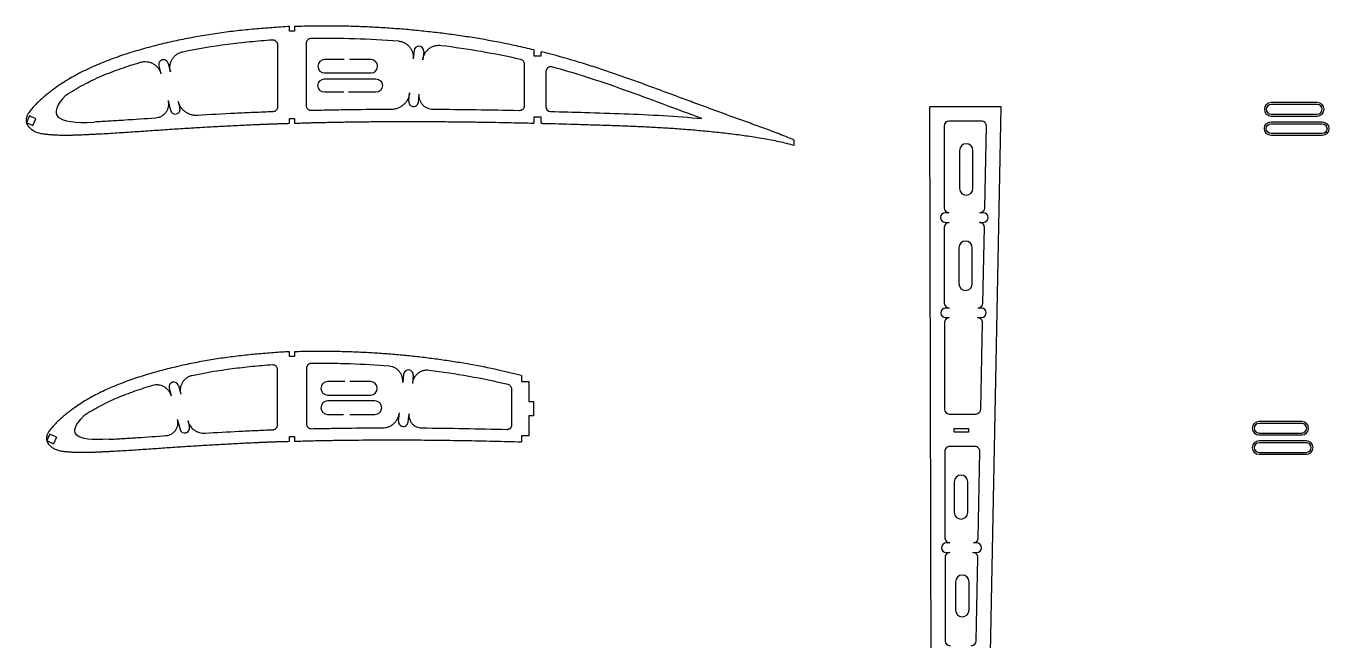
# Model space of a CAD drawing. Header units: millimetres. Extents: x -11497 to 404, y -3854 to 414.
# Drawn here: x -10107 to -9566, y -2725 to -2470 of the extents above; entities that cross this region are included whole.
import ezdxf

# ---------------------------------------------------------------- set-up
doc = ezdxf.new("R2010")
doc.units = ezdxf.units.MM
doc.layers.add('11', color=80, linetype='Continuous')

msp = doc.modelspace()

# ---------------------------------------------------------------- linework, layer by layer
for p, q in [((-9997.3142, -2472.1731), (-9997.3142, -2470.1847)), ((-9995.3142, -2472.1731), (-9997.3142, -2472.1731)), ((-9995.3142, -2470.1731), (-9995.3142, -2472.1731)), ((-9945.6829, -2480.1507), (-9946.0504, -2483.6528)), ((-9896.001, -2479.8996), (-9896.001, -2482.3996)), ((-10047.6782, -2485.5081), (-10046.759, -2488.9893)), ((-9941.7046, -2480.5668), (-9942.0653, -2484.0269)), ((-9896.001, -2482.3996), (-9893.001, -2482.3996)), ((-9893.001, -2482.3996), (-9893.001, -2480.6395)), ((-10051.5457, -2486.5293), (-10050.684, -2489.7924)), ((-10047.7347, -2500.9611), (-10046.6556, -2505.0475)), ((-10043.4848, -2501.3882), (-10042.7882, -2504.0262)), ((-9947.8875, -2501.2292), (-9947.5181, -2497.6889)), ((-9943.9092, -2501.6453), (-9943.5504, -2498.2235)), ((-9702.1458, -2503.4666), (-9731.8726, -2503.4666)), ((-9731.8726, -2503.4666), (-9730.7137, -3028.8419)), ((-9712.6139, -3028.8419), (-9702.1458, -2503.4666)), ((-9997.3142, -2510.36), (-9997.3142, -2508.36)), ((-9997.3142, -2508.36), (-9995.3142, -2508.36)), ((-9995.3142, -2508.36), (-9995.3142, -2510.3103)), ((-9893.001, -2507.8662), (-9896.001, -2507.8662)), ((-9896.001, -2507.8662), (-9896.001, -2510.2915)), ((-9893.001, -2510.3662), (-9893.001, -2507.8662)), ((-9725.8593, -2511.4666), (-9725.8593, -2545.4666)), ((-9710.3068, -2509.4666), (-9723.8593, -2509.4666)), ((-9708.9846, -2545.5064), (-9708.3072, -2511.5064)), ((-9719.4651, -2521.6374), (-9719.4651, -2537.3865)), ((-9713.8651, -2537.3865), (-9713.8651, -2521.6374)), ((-9723.8593, -2547.4666), (-9725.313, -2547.4666)), ((-9709.5639, -2547.4666), (-9710.9842, -2547.4666)), ((-9725.7667, -2553.4666), (-9725.7667, -2585.0222)), ((-9725.313, -2551.4666), (-9723.7667, -2551.4666)), ((-9711.1436, -2551.4666), (-9709.5639, -2551.4666)), ((-9709.7728, -2585.062), (-9709.144, -2553.5064)), ((-9719.7434, -2562.0632), (-9719.7434, -2576.9342)), ((-9714.1434, -2576.9342), (-9714.1434, -2562.0632)), ((-9723.7667, -2587.0222), (-9725.2231, -2587.0222)), ((-9710.3521, -2587.0222), (-9711.7724, -2587.0222)), ((-9725.6794, -2593.0222), (-9725.6794, -2629.0222)), ((-9725.2231, -2591.0222), (-9723.6794, -2591.0222)), ((-9711.9318, -2591.0222), (-9710.3521, -2591.0222)), ((-9710.6495, -2629.062), (-9709.9322, -2593.062)), ((-9997.3142, -2607.1711), (-9997.3142, -2605.1847)), ((-9995.3142, -2607.1711), (-9997.3142, -2607.1711)), ((-9995.3142, -2605.1711), (-9995.3142, -2607.1711)), ((-9950.0034, -2614.4771), (-9950.3925, -2618.0019)), ((-9946.0273, -2614.9138), (-9946.4021, -2618.3472)), ((-9901.1052, -2615.0502), (-9901.1052, -2617.5502)), ((-10047.2736, -2620.2542), (-10046.4125, -2623.5182)), ((-10043.406, -2619.2338), (-10042.4894, -2622.7079)), ((-9901.1052, -2617.5502), (-9898.1052, -2617.5502)), ((-9898.1052, -2617.5502), (-9898.1052, -2625.8296)), ((-9898.1052, -2625.8296), (-9896.1052, -2625.8296)), ((-9896.1052, -2625.8296), (-9896.1052, -2631.8296)), ((-9952.143, -2633.9617), (-9951.7615, -2630.473)), ((-9948.1669, -2634.3983), (-9947.7843, -2630.9289)), ((-9723.6794, -2631.0222), (-9712.6491, -2631.0222)), ((-10043.8113, -2633.3776), (-10042.7445, -2637.4214)), ((-10039.581, -2633.7317), (-10038.8768, -2636.401)), ((-9896.1052, -2631.8296), (-9898.1052, -2631.8296)), ((-9898.1052, -2631.8296), (-9898.1052, -2640.1403)), ((-9997.3142, -2642.3354), (-9997.3142, -2640.3354)), ((-9997.3142, -2640.3354), (-9995.3142, -2640.3354)), ((-9995.3142, -2640.3354), (-9995.3142, -2642.2895)), ((-9898.1052, -2640.1403), (-9901.1052, -2640.1403)), ((-9901.1052, -2640.1403), (-9901.1052, -2642.5566)), ((-9725.557, -2646.5266), (-9725.4776, -2682.5266)), ((-9712.9978, -2644.5222), (-9723.557, -2644.5222)), ((-9711.7155, -2682.562), (-9710.9982, -2646.562)), ((-9721.6339, -2659.1666), (-9721.6339, -2671.8406)), ((-9716.0339, -2671.8406), (-9716.0339, -2659.1666)), ((-9723.4776, -2684.5222), (-9724.9688, -2684.5222)), ((-9712.2948, -2684.5222), (-9713.7151, -2684.5222)), ((-9725.46, -2690.5266), (-9725.3835, -2725.1675)), ((-9724.9688, -2688.5222), (-9723.46, -2688.5222)), ((-9713.8745, -2688.5222), (-9712.2948, -2688.5222)), ((-9712.5651, -2725.2029), (-9711.8749, -2690.562)), ((-9721.1181, -2700.6395), (-9721.1181, -2712.3698)), ((-9715.5181, -2712.3698), (-9715.5181, -2700.6395))]:
    msp.add_line(p, q)
at = {"color": 7, "linetype": 'Continuous', "lineweight": 25}
for p, q in [((-10002.3142, -2477.6853), (-10002.3142, -2503.5777)), ((-9990.3142, -2503.0994), (-9990.3142, -2477.0564)), ((-9900.001, -2485.683), (-9900.001, -2503.1498)), ((-9891.001, -2488.9188), (-9891.001, -2503.4666)), ((-10090.1179, -2498.7521), (-10090.1176, -2498.7524)), ((-10105.2231, -2507.2694), (-10106.491, -2509.9883)), ((-10102.5042, -2508.5372), (-10105.2231, -2507.2694)), ((-10106.491, -2509.9883), (-10103.7721, -2511.2561)), ((-10103.7721, -2511.2561), (-10102.5042, -2508.5372)), ((-10078.4164, -2509.8462), (-10078.4182, -2509.8463)), ((-9788.0356, -2519.4817), (-9788.0363, -2517.32)), ((-10002.3142, -2635.5334), (-10002.3142, -2612.6367)), ((-9990.3142, -2612.0653), (-9990.3142, -2635.1094)), ((-9905.1052, -2635.3962), (-9905.1052, -2620.7801)), ((-10082.5863, -2631.7696), (-10082.5865, -2631.7694)), ((-10096.7343, -2639.3449), (-10098.0021, -2642.0639)), ((-10098.0021, -2642.0639), (-10095.2832, -2643.3317)), ((-10094.0154, -2640.6128), (-10096.7343, -2639.3449)), ((-10094.0154, -2640.6128), (-10095.2832, -2643.3317)), ((-10072.1944, -2641.5106), (-10072.1913, -2641.5104))]:
    msp.add_line(p, q, dxfattribs=at)
for points in [[(-9974.7238, -2483.8832), (-9982.7692, -2483.8832, 1), (-9982.7692, -2489.4832), (-9963.6163, -2489.4832, 1), (-9963.6163, -2483.8832), (-9972.4004, -2483.8832)], [(-9974.8666, -2497.5083), (-9982.7692, -2497.5083, -1), (-9982.7692, -2491.9083), (-9961.5757, -2491.9083, -1), (-9961.5757, -2497.5083), (-9972.8292, -2497.5083)], [(-9974.4224, -2617.5717), (-9981.5245, -2617.5717, 1), (-9981.5245, -2623.1717), (-9963.7699, -2623.1717, 1), (-9963.7699, -2617.5717), (-9972.3032, -2617.5717)], [(-9972.3605, -2631.1986), (-9961.9228, -2631.1986, 1), (-9961.9228, -2625.5986), (-9981.5245, -2625.5986, 1), (-9981.5245, -2631.1986), (-9974.9952, -2631.1986)]]:
    msp.add_lwpolyline(points, format="xyb")
for points in [[(-9590.2245, -2507.3368), (-9571.0715, -2507.3368, 1), (-9571.0715, -2501.7368), (-9590.2245, -2501.7368, 1)], [(-9569.031, -2515.3619), (-9590.2245, -2515.3619, -1), (-9590.2245, -2509.7619), (-9569.031, -2509.7619, -1)], [(-9595.2089, -2639.7112), (-9577.4543, -2639.7112, 1), (-9577.4543, -2634.1112), (-9595.2089, -2634.1112, 1)], [(-9575.6072, -2642.1381), (-9595.2089, -2642.1381, 1), (-9595.2089, -2647.7381), (-9575.6072, -2647.7381, 1)]]:
    msp.add_lwpolyline(points, format="xyb", close=True)
msp.add_lwpolyline([(-9721.6804, -2638.5222), (-9721.6804, -2637.0222), (-9715.6804, -2637.0222), (-9715.6804, -2638.5222)], close=True)
for centre, radius, start, end in [((-9943.6938, -2480.3588), 2, 354.029268, 174.029268), ((-10049.612, -2486.0187), 2, 14.792258, 194.792258), ((-9945.8983, -2501.4373), 2, 174.029268, 354.029268), ((-10044.7219, -2504.5368), 2, 194.792258, 14.792258), ((-9723.8593, -2511.4666), 2, 90, 180), ((-9710.3068, -2511.4666), 2, 358.858534, 90), ((-9716.6651, -2521.6374), 2.8, 0, 180), ((-9716.6651, -2537.3865), 2.8, 180, 0), ((-9725.313, -2549.4666), 2, 90, 270), ((-9723.8593, -2545.4666), 2, 180, 270), ((-9710.9842, -2545.4666), 2, 270, 358.858534), ((-9709.5639, -2549.4666), 2, 270, 90), ((-9723.7667, -2553.4666), 2, 90, 180), ((-9711.1436, -2553.4666), 2, 358.858534, 90), ((-9716.9434, -2562.0632), 2.8, 0, 180), ((-9716.9434, -2576.9342), 2.8, 180, 0), ((-9725.2231, -2589.0222), 2, 90, 270), ((-9723.7667, -2585.0222), 2, 180, 270), ((-9711.7724, -2585.0222), 2, 270, 358.858534), ((-9710.3521, -2589.0222), 2, 270, 90), ((-9723.6794, -2593.0222), 2, 90, 180), ((-9711.9318, -2593.0222), 2, 358.858534, 90), ((-9948.0153, -2614.6954), 2, 353.733464, 173.733464), ((-10045.3398, -2619.744), 2, 14.779373, 194.779373), ((-9723.6794, -2629.0222), 2, 180, 270), ((-9712.6491, -2629.0222), 2, 270, 358.858534), ((-10040.8106, -2636.9112), 2, 194.779373, 14.779373), ((-9950.1549, -2634.18), 2, 173.733464, 353.733464), ((-9723.557, -2646.5222), 2, 90, 180.12638), ((-9712.9978, -2646.5222), 2, 358.858534, 90), ((-9718.8339, -2659.1666), 2.8, 0, 180), ((-9718.8339, -2671.8406), 2.8, 180, 0), ((-9724.9688, -2686.5222), 2, 90, 270), ((-9723.4776, -2682.5222), 2, 180.12638, 270), ((-9713.7151, -2682.5222), 2, 270, 358.858534), ((-9712.2948, -2686.5222), 2, 270, 90), ((-9723.46, -2690.5222), 2, 90, 180.12638), ((-9713.8745, -2690.5222), 2, 358.858534, 90), ((-9718.3181, -2700.6395), 2.8, 0, 180), ((-9718.3181, -2712.3698), 2.8, 180, 0), ((-9723.3836, -2725.1631), 2, 180.12638, 270), ((-9714.5647, -2725.1631), 2, 270, 358.858534)]:
    msp.add_arc(centre, radius, start, end)
at = {"color": 7, "linetype": 'Continuous'}
for centre, start, end in [((-9889.001, -2488.9188), 74.84851, 180), ((-9889.001, -2503.4666), 180, 268.488702)]:
    msp.add_arc(centre, 2, start, end, dxfattribs=at)
at = {"color": 7, "linetype": 'Continuous', "lineweight": 25}
for points, knots in [([(-9997.3142, -2470.1847), (-9998.5278, -2470.2543), (-10000.9541, -2470.4135), (-10004.5907, -2470.6855), (-10008.2256, -2470.962), (-10011.8581, -2471.2547), (-10015.4842, -2471.6067), (-10019.1053, -2471.9957), (-10022.72, -2472.4312), (-10027.5301, -2473.0753), (-10033.5236, -2473.9984), (-10039.4849, -2475.0941), (-10044.2311, -2476.0761), (-10047.7782, -2476.8677), (-10051.3115, -2477.715), (-10054.8302, -2478.6188), (-10058.3329, -2479.5798), (-10061.818, -2480.6007), (-10065.2814, -2481.6912), (-10068.721, -2482.8527), (-10072.1322, -2484.0941), (-10075.5113, -2485.4191), (-10078.8515, -2486.8387), (-10082.1408, -2488.372), (-10085.3701, -2490.0273), (-10088.5305, -2491.8101), (-10091.6169, -2493.7178), (-10094.119, -2495.4153), (-10096.069, -2496.8458), (-10097.502, -2497.9577), (-10098.9018, -2499.1112), (-10100.2614, -2500.3116), (-10101.3631, -2501.3465), (-10102.2245, -2502.1948), (-10102.8644, -2502.8374), (-10103.4937, -2503.4902), (-10104.105, -2504.1598), (-10104.6919, -2504.8516), (-10105.2421, -2505.5725), (-10105.6599, -2506.2028), (-10105.9559, -2506.7301), (-10106.1561, -2507.1369), (-10106.2998, -2507.4864), (-10106.398, -2507.7721), (-10106.4631, -2507.9892), (-10106.5177, -2508.2091), (-10106.5745, -2508.5056), (-10106.6199, -2508.8814), (-10106.6162, -2509.2599), (-10106.5894, -2509.561), (-10106.5567, -2509.7851), (-10106.5126, -2510.0073), (-10106.454, -2510.2256), (-10106.3803, -2510.4396), (-10106.2791, -2510.6417), (-10106.1711, -2510.8404), (-10106.0685, -2511.0424), (-10105.9555, -2511.2388), (-10105.8287, -2511.4265), (-10105.6915, -2511.6069), (-10105.4979, -2511.8385), (-10105.1437, -2512.2316), (-10104.6964, -2512.6393), (-10104.217, -2513.0076), (-10103.7196, -2513.3514), (-10103.0655, -2513.731), (-10101.9593, -2514.2243), (-10100.4947, -2514.6189), (-10098.6949, -2514.8529), (-10096.8891, -2515.021), (-10095.0793, -2515.1448), (-10093.2671, -2515.2216), (-10091.4536, -2515.2624), (-10089.6396, -2515.2659), (-10087.8258, -2515.2397), (-10086.0124, -2515.1889), (-10084.1995, -2515.1214), (-10082.3871, -2515.0424), (-10080.5747, -2514.9588), (-10078.7624, -2514.8715), (-10076.3461, -2514.7498), (-10073.3262, -2514.5861), (-10069.703, -2514.3679), (-10066.0803, -2514.1335), (-10062.4577, -2513.8884), (-10058.8349, -2513.6385), (-10055.2115, -2513.3889), (-10051.5871, -2513.1439), (-10047.9617, -2512.9025), (-10044.3351, -2512.6666), (-10040.7073, -2512.438), (-10037.0783, -2512.2158), (-10032.2378, -2511.9292), (-10027.3944, -2511.6596), (-10022.5482, -2511.4052), (-10018.912, -2511.2232), (-10015.2743, -2511.0496), (-10012.2415, -2510.9118), (-10009.8145, -2510.8075), (-10007.9939, -2510.7304), (-10006.1729, -2510.6548), (-10004.3513, -2510.5846), (-10002.5293, -2510.52), (-10000.1839, -2510.4421), (-9998.4454, -2510.3884), (-9997.3142, -2510.36)], [0, 0, 0, 0, 0.008250743, 0.016501486, 0.024752229, 0.033002972, 0.041253715, 0.049504458, 0.057755201, 0.066005944, 0.08250743, 0.099008916, 0.107259659, 0.115510402, 0.123761145, 0.132011888, 0.140262631, 0.148513373, 0.156764116, 0.165014859, 0.173265602, 0.181516345, 0.189767088, 0.198017831, 0.206268574, 0.214519317, 0.22277006, 0.231020803, 0.235146175, 0.239271546, 0.243396918, 0.247522289, 0.251647661, 0.253710346, 0.255773032, 0.257835718, 0.259898404, 0.261961089, 0.264023775, 0.266086461, 0.267117804, 0.268149147, 0.269180489, 0.269696161, 0.270211832, 0.270727504, 0.271243175, 0.272274518, 0.273305861, 0.273821532, 0.274337204, 0.274852875, 0.275368547, 0.275884218, 0.27639989, 0.276915561, 0.277431232, 0.277946904, 0.278462575, 0.278978247, 0.279493918, 0.280525261, 0.282587947, 0.28361929, 0.284650632, 0.286713318, 0.288776004, 0.292901375, 0.297026747, 0.301152118, 0.30527749, 0.309402861, 0.313528233, 0.317653604, 0.321778976, 0.325904347, 0.330029719, 0.33415509, 0.338280462, 0.342405833, 0.346531205, 0.354781948, 0.363032691, 0.371283434, 0.379534177, 0.38778492, 0.396035663, 0.404286406, 0.412537149, 0.420787892, 0.429038634, 0.437289377, 0.44554012, 0.462041606, 0.470292349, 0.478543092, 0.486793835, 0.495044578, 0.49916995, 0.503295321, 0.507420693, 0.511546064, 0.515671436, 0.519796807, 0.527473097, 0.527473097, 0.527473097, 0.527473097]), ([(-9896.001, -2479.8996), (-9898.3973, -2479.3205), (-9905.1945, -2477.7582), (-9914.2528, -2475.9851), (-9923.1509, -2474.5209), (-9929.8443, -2473.55), (-9936.5535, -2472.698), (-9943.2768, -2471.9633), (-9950.0111, -2471.3392), (-9956.7554, -2470.8325), (-9962.3818, -2470.505), (-9966.8861, -2470.3041), (-9971.3919, -2470.1424), (-9975.8995, -2470.04), (-9980.4081, -2469.9986), (-9983.7896, -2470.001), (-9987.171, -2470.0309), (-9990.5519, -2470.0979), (-9993.2662, -2470.149), (-9994.8538, -2470.1686), (-9995.3142, -2470.1731)], [0.528325857, 0.528325857, 0.528325857, 0.528325857, 0.5625, 0.625, 0.65625, 0.6875, 0.71875, 0.75, 0.78125, 0.8125, 0.84375, 0.859375, 0.875, 0.90625, 0.921875, 0.9375, 0.953125, 0.96875, 0.984375, 0.990758762, 0.990758762, 0.990758762, 0.990758762]), ([(-10041.5786, -2480.6356), (-10035.4529, -2479.3636), (-10029.2937, -2478.3415), (-10020.0126, -2477.1253), (-10016.9115, -2476.7755), (-10012.251, -2476.3164), (-10010.6955, -2476.1787), (-10007.5812, -2475.9272), (-10006.0231, -2475.8087), (-10004.4649, -2475.691)], [0, 0, 0, 0, 0.5, 0.5, 0.75, 0.75, 0.875, 0.875, 1, 1, 1, 1]), ([(-10004.4649, -2475.691), (-10004.3268, -2475.6806), (-10004.1901, -2475.6845), (-10003.9193, -2475.7199), (-10003.7836, -2475.7521), (-10003.5248, -2475.8426), (-10003.4013, -2475.9006), (-10003.1659, -2476.0421), (-10003.0548, -2476.1257), (-10002.7544, -2476.4041), (-10002.5913, -2476.6335), (-10002.427, -2477.0092), (-10002.3846, -2477.142), (-10002.3285, -2477.4105), (-10002.3142, -2477.5469), (-10002.3142, -2477.6853)], [0, 0, 0, 0, 0.125, 0.125, 0.25, 0.25, 0.375, 0.375, 0.5, 0.5, 0.75, 0.75, 0.875, 0.875, 1, 1, 1, 1]), ([(-9990.3142, -2477.0564), (-9990.3142, -2476.9258), (-9990.3016, -2476.7974), (-9990.252, -2476.5447), (-9990.2144, -2476.4192), (-9990.1163, -2476.1792), (-9990.0562, -2476.0654), (-9989.9144, -2475.8496), (-9989.8317, -2475.7472), (-9989.651, -2475.5631), (-9989.5523, -2475.4803), (-9989.3383, -2475.3336), (-9989.2237, -2475.2705), (-9988.869, -2475.1177), (-9988.6106, -2475.0613), (-9988.3495, -2475.0567)], [0, 0, 0, 0, 0.125, 0.125, 0.25, 0.25, 0.375, 0.375, 0.5, 0.5, 0.625, 0.625, 0.75, 0.75, 1, 1, 1, 1]), ([(-9952.2587, -2476.1923), (-9951.8055, -2476.2282), (-9951.3629, -2476.3086), (-9950.4985, -2476.5555), (-9950.0728, -2476.7246), (-9949.274, -2477.1386), (-9948.8983, -2477.3831), (-9948.3707, -2477.807), (-9948.2001, -2477.9587), (-9947.878, -2478.2753), (-9947.7259, -2478.4407), (-9947.2956, -2478.9576), (-9947.0427, -2479.3304), (-9946.6112, -2480.1297), (-9946.4387, -2480.5443), (-9946.2426, -2481.1879), (-9946.1877, -2481.4061), (-9946.0995, -2481.8499), (-9946.0663, -2482.0754), (-9946.0015, -2482.7497), (-9946.0031, -2483.2005), (-9946.0504, -2483.6528)], [0, 0, 0, 0, 0.125, 0.125, 0.25, 0.25, 0.375, 0.375, 0.4375, 0.4375, 0.5, 0.5, 0.625, 0.625, 0.75, 0.75, 0.8125, 0.8125, 0.875, 0.875, 1, 1, 1, 1]), ([(-9942.0653, -2484.0269), (-9942.0182, -2483.5759), (-9941.9269, -2483.1368), (-9941.6592, -2482.2813), (-9941.4801, -2481.861), (-9941.0478, -2481.0747), (-9940.7948, -2480.7062), (-9940.3595, -2480.1905), (-9940.2042, -2480.024), (-9939.8808, -2479.7105), (-9939.7123, -2479.5627), (-9939.1868, -2479.1459), (-9938.8095, -2478.9026), (-9938.0025, -2478.4906), (-9937.5851, -2478.328), (-9936.9392, -2478.1467), (-9936.7205, -2478.0968), (-9936.2763, -2478.0185), (-9936.0506, -2477.9903), (-9935.3768, -2477.94), (-9934.9272, -2477.951), (-9934.4773, -2478.0074)], [0, 0, 0, 0, 0.125, 0.125, 0.25, 0.25, 0.375, 0.375, 0.4375, 0.4375, 0.5, 0.5, 0.625, 0.625, 0.75, 0.75, 0.8125, 0.8125, 0.875, 0.875, 1, 1, 1, 1]), ([(-9934.4774, -2478.0074), (-9928.9215, -2478.7034), (-9923.3975, -2479.518), (-9912.4225, -2481.418), (-9906.9717, -2482.5045), (-9901.5592, -2483.7328)], [0, 0, 0, 0, 0.5, 0.5, 1, 1, 1, 1]), ([(-10090.1176, -2498.7524), (-10088.9295, -2497.9499), (-10087.7249, -2497.1851), (-10085.2869, -2495.7206), (-10084.0535, -2495.0211), (-10080.311, -2493.0188), (-10077.7591, -2491.8133), (-10072.5662, -2489.605), (-10069.9285, -2488.5943), (-10064.5914, -2486.7138), (-10061.8911, -2485.8455), (-10059.1644, -2485.0374)], [0, 0, 0, 0, 0.125, 0.125, 0.25, 0.25, 0.5, 0.5, 0.75, 0.75, 1, 1, 1, 1]), ([(-10059.1645, -2485.0374), (-10058.7271, -2484.9078), (-10058.2837, -2484.8239), (-10057.3853, -2484.7444), (-10056.9256, -2484.7498), (-10056.0287, -2484.8508), (-10055.589, -2484.9452), (-10054.9425, -2485.1532), (-10054.7282, -2485.2342), (-10054.3131, -2485.4155), (-10054.1113, -2485.516), (-10053.523, -2485.8464), (-10053.1522, -2486.1057), (-10052.4623, -2486.7005), (-10052.1526, -2487.0276), (-10051.7389, -2487.5611), (-10051.6096, -2487.7462), (-10051.3685, -2488.1312), (-10051.2572, -2488.3308), (-10050.9563, -2488.9398), (-10050.7973, -2489.3632), (-10050.6809, -2489.8042)], [0, 0, 0, 0, 0.125, 0.125, 0.25, 0.25, 0.375, 0.375, 0.4375, 0.4375, 0.5, 0.5, 0.625, 0.625, 0.75, 0.75, 0.8125, 0.8125, 0.875, 0.875, 1, 1, 1, 1]), ([(-10046.7558, -2489.0013), (-10046.874, -2488.5538), (-10046.9448, -2488.1015), (-10046.9952, -2487.1878), (-10046.9734, -2486.7218), (-10046.8379, -2485.8166), (-10046.7253, -2485.3744), (-10046.4882, -2484.7266), (-10046.3973, -2484.5128), (-10046.1964, -2484.1001), (-10045.9757, -2483.6999), (-10045.7161, -2483.3242), (-10045.4369, -2482.9609), (-10045.2865, -2482.7845), (-10044.8116, -2482.282), (-10044.4658, -2481.9839), (-10043.7171, -2481.4593), (-10043.31, -2481.2318), (-10042.4684, -2480.8682), (-10042.0317, -2480.7296), (-10041.5785, -2480.6355)], [0, 0, 0, 0, 0.125, 0.125, 0.25, 0.25, 0.375, 0.375, 0.4375, 0.4375, 0.5, 0.5625, 0.5625, 0.625, 0.625, 0.75, 0.75, 0.875, 0.875, 1, 1, 1, 1]), ([(-9901.5592, -2483.7328), (-9901.338, -2483.7829), (-9901.1314, -2483.8682), (-9900.747, -2484.109), (-9900.5801, -2484.2579), (-9900.297, -2484.6121), (-9900.1886, -2484.8078), (-9900.0386, -2485.2357), (-9900.001, -2485.4563), (-9900.001, -2485.683)], [0, 0, 0, 0, 0.25, 0.25, 0.5, 0.5, 0.75, 0.75, 1, 1, 1, 1]), ([(-9788.0363, -2517.32), (-9789.0705, -2516.8715), (-9791.1592, -2516.023), (-9794.3004, -2514.771), (-9797.4599, -2513.5656), (-9800.6287, -2512.3855), (-9803.807, -2511.2308), (-9806.988, -2510.084), (-9810.1704, -2508.9407), (-9814.4092, -2507.4046), (-9819.703, -2505.4709), (-9826.0493, -2503.1341), (-9832.3913, -2500.7852), (-9838.7329, -2498.4355), (-9845.0745, -2496.0858), (-9853.5386, -2492.9757), (-9862.0307, -2489.9425), (-9870.5841, -2487.0858), (-9879.1844, -2484.3744), (-9886.669, -2482.2583), (-9892.0182, -2480.8867), (-9893.001, -2480.6395)], [0, 0, 0, 0, 0.015625, 0.03125, 0.046875, 0.0625, 0.078125, 0.09375, 0.109375, 0.125, 0.15625, 0.1875, 0.21875, 0.25, 0.28125, 0.3125, 0.375, 0.40625, 0.4375, 0.5, 0.514048424, 0.514048424, 0.514048424, 0.514048424]), ([(-9826.2677, -2508.3818), (-9831.6168, -2506.4093), (-9836.9616, -2504.4243), (-9847.6544, -2500.4637), (-9853.0019, -2498.4865), (-9863.7385, -2494.6549), (-9869.129, -2492.8044), (-9879.1682, -2489.6196), (-9883.8061, -2488.2535), (-9888.4783, -2486.9883)], [0, 0, 0, 0, 0.25, 0.25, 0.5, 0.5, 0.75, 0.75, 0.961910179, 0.961910179, 0.961910179, 0.961910179]), ([(-10047.7399, -2500.9412), (-10047.63, -2501.3575), (-10047.5677, -2501.7786), (-10047.5355, -2502.6301), (-10047.5671, -2503.0631), (-10047.7217, -2503.8986), (-10047.8443, -2504.3071), (-10048.1815, -2505.0981), (-10048.3904, -2505.4682), (-10048.8864, -2506.159), (-10049.177, -2506.4819), (-10049.8119, -2507.0475), (-10050.158, -2507.2942), (-10050.9096, -2507.7127), (-10051.3025, -2507.8774), (-10052.1172, -2508.1191), (-10052.5429, -2508.1962), (-10052.9725, -2508.2252)], [0, 0, 0, 0, 0.125, 0.125, 0.25, 0.25, 0.375, 0.375, 0.5, 0.5, 0.625, 0.625, 0.75, 0.75, 0.875, 0.875, 1, 1, 1, 1]), ([(-10035.5476, -2507.1156), (-10035.9933, -2507.1419), (-10036.4352, -2507.1297), (-10037.0926, -2507.0556), (-10037.3108, -2507.0215), (-10037.7453, -2506.9344), (-10037.9626, -2506.881), (-10038.6027, -2506.6941), (-10039.0136, -2506.5345), (-10039.607, -2506.2442), (-10039.8009, -2506.1389), (-10040.1808, -2505.9108), (-10040.3677, -2505.7874), (-10040.9073, -2505.3966), (-10041.2407, -2505.1083), (-10041.702, -2504.6354), (-10041.8493, -2504.4709), (-10042.1306, -2504.1282), (-10042.2652, -2503.9491), (-10042.6418, -2503.4), (-10042.8588, -2503.0165), (-10043.2262, -2502.2157), (-10043.3772, -2501.7961), (-10043.4912, -2501.3644)], [0, 0, 0, 0, 0.125, 0.125, 0.1875, 0.1875, 0.25, 0.25, 0.375, 0.375, 0.4375, 0.4375, 0.5, 0.5, 0.625, 0.625, 0.6875, 0.6875, 0.75, 0.75, 0.875, 0.875, 1, 1, 1, 1]), ([(-9947.5181, -2497.6889), (-9947.5676, -2498.1622), (-9947.6597, -2498.6242), (-9947.8593, -2499.3006), (-9947.9362, -2499.5233), (-9948.111, -2499.9631), (-9948.2093, -2500.1808), (-9948.5305, -2500.8125), (-9948.7805, -2501.2097), (-9949.3514, -2501.9569), (-9949.676, -2502.3096), (-9950.3749, -2502.9415), (-9950.7501, -2503.2232), (-9951.552, -2503.7182), (-9951.9812, -2503.9315), (-9952.8578, -2504.2713), (-9953.309, -2504.4006), (-9954.2376, -2504.5771), (-9954.7137, -2504.6231), (-9955.1896, -2504.6249)], [0, 0, 0, 0, 0.125, 0.125, 0.1875, 0.1875, 0.25, 0.25, 0.375, 0.375, 0.5, 0.5, 0.625, 0.625, 0.75, 0.75, 0.875, 0.875, 1, 1, 1, 1]), ([(-9937.798, -2504.6414), (-9938.2062, -2504.6391), (-9938.6075, -2504.5944), (-9939.3966, -2504.4227), (-9939.7875, -2504.2937), (-9940.523, -2503.9623), (-9940.8712, -2503.7599), (-9941.3635, -2503.3999), (-9941.5219, -2503.2707), (-9941.8214, -2502.9994), (-9942.1053, -2502.7138), (-9942.3586, -2502.3999), (-9942.5963, -2502.0716), (-9942.7077, -2501.8995), (-9943.0105, -2501.3727), (-9943.1737, -2501.0047), (-9943.3608, -2500.428), (-9943.4137, -2500.2304), (-9943.4979, -2499.8328), (-9943.5293, -2499.6333), (-9943.5923, -2499.0328), (-9943.5929, -2498.6296), (-9943.5504, -2498.2235)], [0, 0, 0, 0, 0.125, 0.125, 0.25, 0.25, 0.375, 0.375, 0.4375, 0.4375, 0.5, 0.5625, 0.5625, 0.625, 0.625, 0.75, 0.75, 0.8125, 0.8125, 0.875, 0.875, 1, 1, 1, 1]), ([(-10004.2413, -2505.5769), (-10005.5465, -2505.6245), (-10006.8515, -2505.6771), (-10009.4613, -2505.7865), (-10010.7662, -2505.8419), (-10014.6805, -2506.0141), (-10017.2896, -2506.137), (-10025.1161, -2506.5234), (-10030.3325, -2506.807), (-10035.5477, -2507.1156)], [0, 0, 0, 0, 0.125, 0.125, 0.25, 0.25, 0.5, 0.5, 1, 1, 1, 1]), ([(-10002.3142, -2503.5777), (-10002.3142, -2503.7067), (-10002.3266, -2503.8336), (-10002.375, -2504.0833), (-10002.4116, -2504.2074), (-10002.5075, -2504.445), (-10002.5661, -2504.5579), (-10002.7047, -2504.7719), (-10002.7855, -2504.8738), (-10002.9624, -2505.0575), (-10003.059, -2505.1403), (-10003.2683, -2505.2876), (-10003.381, -2505.3516), (-10003.7294, -2505.5076), (-10003.9835, -2505.5674), (-10004.2413, -2505.5769)], [0, 0, 0, 0, 0.125, 0.125, 0.25, 0.25, 0.375, 0.375, 0.5, 0.5, 0.625, 0.625, 0.75, 0.75, 1, 1, 1, 1]), ([(-9988.2594, -2505.0991), (-9988.3938, -2505.1028), (-9988.5262, -2505.0931), (-9988.7874, -2505.0476), (-9988.9175, -2505.0114), (-9989.1657, -2504.9145), (-9989.2837, -2504.8542), (-9989.5075, -2504.7103), (-9989.6135, -2504.6261), (-9989.8987, -2504.3487), (-9990.0528, -2504.1232), (-9990.2077, -2503.7572), (-9990.2476, -2503.6286), (-9990.3008, -2503.3665), (-9990.3142, -2503.2338), (-9990.3142, -2503.0994)], [0, 0, 0, 0, 0.125, 0.125, 0.25, 0.25, 0.375, 0.375, 0.5, 0.5, 0.75, 0.75, 0.875, 0.875, 1, 1, 1, 1]), ([(-9955.1895, -2504.6249), (-9960.702, -2504.646), (-9966.2141, -2504.694), (-9974.4816, -2504.8117), (-9977.2373, -2504.8577), (-9981.3707, -2504.9401), (-9982.7485, -2504.9709), (-9985.504, -2505.0313), (-9986.8818, -2505.0614), (-9988.2594, -2505.0991)], [0, 0, 0, 0, 0.5, 0.5, 0.75, 0.75, 0.875, 0.875, 1, 1, 1, 1]), ([(-9900.001, -2503.1498), (-9900.001, -2503.2836), (-9900.0143, -2503.4153), (-9900.0665, -2503.6742), (-9900.1061, -2503.8028), (-9900.2091, -2504.0476), (-9900.2721, -2504.1635), (-9900.4211, -2504.3828), (-9900.5077, -2504.4862), (-9900.7911, -2504.7634), (-9901.0194, -2504.9113), (-9901.5105, -2505.1055), (-9901.7776, -2505.1541), (-9902.0454, -2505.1481)], [0, 0, 0, 0, 0.125, 0.125, 0.25, 0.25, 0.375, 0.375, 0.5, 0.5, 0.75, 0.75, 1, 1, 1, 1]), ([(-9889.0538, -2505.4659), (-9884.3035, -2505.5912), (-9879.5535, -2505.7244), (-9869.4051, -2506.0188), (-9864.0068, -2506.1839), (-9853.2139, -2506.5938), (-9847.8195, -2506.8415), (-9837.0378, -2507.4876), (-9831.6505, -2507.8878), (-9826.2677, -2508.3818)], [0.030053306, 0.030053306, 0.030053306, 0.030053306, 0.25, 0.25, 0.5, 0.5, 0.75, 0.75, 1, 1, 1, 1]), ([(-10052.9724, -2508.2252), (-10057.2121, -2508.5109), (-10061.4509, -2508.8107), (-10067.8106, -2509.2351), (-10069.9309, -2509.3716), (-10074.1726, -2509.6248), (-10076.2942, -2509.7401), (-10078.4164, -2509.8462)], [0, 0, 0, 0, 0.5, 0.5, 0.75, 0.75, 1, 1, 1, 1]), ([(-9995.3142, -2510.3103), (-9994.8094, -2510.2972), (-9993.2174, -2510.2542), (-9991.0819, -2510.1847), (-9988.9068, -2510.12), (-9986.7311, -2510.0599), (-9984.0103, -2510.0015), (-9980.7442, -2509.9283), (-9976.3876, -2509.8452), (-9970.9387, -2509.7584), (-9964.3956, -2509.6825), (-9957.8485, -2509.6341), (-9951.2977, -2509.6115), (-9944.7438, -2509.6131), (-9938.1872, -2509.6366), (-9931.6283, -2509.6833), (-9925.0674, -2509.7505), (-9916.3177, -2509.8677), (-9906.6284, -2510.0437), (-9899.1265, -2510.2152), (-9896.001, -2510.2915)], [0.531996511, 0.531996511, 0.531996511, 0.531996511, 0.535421807, 0.542796064, 0.546483193, 0.550170321, 0.557544578, 0.564918835, 0.572293092, 0.587041606, 0.60179012, 0.616538634, 0.631287149, 0.646035663, 0.660784177, 0.675532691, 0.690281205, 0.705029719, 0.734526747, 0.755593368, 0.755593368, 0.755593368, 0.755593368]), ([(-9893.001, -2510.3662), (-9892.7503, -2510.3726), (-9888.1233, -2510.4905), (-9881.3087, -2510.6782), (-9872.5585, -2510.9288), (-9865.9973, -2511.1302), (-9859.4382, -2511.3553), (-9852.8823, -2511.6202), (-9846.331, -2511.9401), (-9839.7856, -2512.3267), (-9833.2483, -2512.7945), (-9826.7206, -2513.3457), (-9821.2909, -2513.8837), (-9816.9545, -2514.3656), (-9813.7061, -2514.7517), (-9810.4621, -2515.1648), (-9807.2228, -2515.6067), (-9803.9901, -2516.0857), (-9800.7659, -2516.6141), (-9797.5545, -2517.2071), (-9794.3573, -2517.8697), (-9791.1838, -2518.6284), (-9789.0751, -2519.1637), (-9788.0356, -2519.4817)], [0.762333647, 0.762333647, 0.762333647, 0.762333647, 0.764023775, 0.793520803, 0.808269317, 0.823017831, 0.837766345, 0.852514859, 0.867263373, 0.882011888, 0.896760402, 0.911508916, 0.92625743, 0.933631687, 0.941005944, 0.948380201, 0.955754458, 0.963128715, 0.970502972, 0.977877229, 0.985251486, 0.992625743, 1, 1, 1, 1]), ([(-9997.3142, -2605.1847), (-9998.4328, -2605.2311), (-10000.6701, -2605.3536), (-10004.023, -2605.5926), (-10007.3738, -2605.8492), (-10010.7228, -2606.1216), (-10014.0663, -2606.4466), (-10017.4056, -2606.807), (-10020.7393, -2607.2096), (-10025.176, -2607.8054), (-10030.7049, -2608.6594), (-10036.2052, -2609.6724), (-10040.5849, -2610.5805), (-10043.8583, -2611.3126), (-10047.1192, -2612.0961), (-10050.3667, -2612.932), (-10053.5998, -2613.8206), (-10056.8166, -2614.765), (-10060.0138, -2615.773), (-10063.1889, -2616.8476), (-10066.3382, -2617.9949), (-10069.4574, -2619.2209), (-10072.5411, -2620.5336), (-10075.5779, -2621.9512), (-10078.5588, -2623.4826), (-10081.4765, -2625.1309), (-10084.3249, -2626.896), (-10086.6344, -2628.4659), (-10088.4337, -2629.7893), (-10089.7557, -2630.8181), (-10091.0472, -2631.8851), (-10092.3011, -2632.9959), (-10093.3172, -2633.9533), (-10094.1117, -2634.7378), (-10094.7015, -2635.3325), (-10095.2818, -2635.9364), (-10095.8445, -2636.5567), (-10096.3838, -2637.1978), (-10096.8883, -2637.8664), (-10097.2704, -2638.451), (-10097.5387, -2638.9407), (-10097.7202, -2639.318), (-10097.8479, -2639.6427), (-10097.9344, -2639.9079), (-10097.9914, -2640.1091), (-10098.0379, -2640.3131), (-10098.0838, -2640.5877), (-10098.1241, -2640.935), (-10098.1198, -2641.2845), (-10098.0988, -2641.5628), (-10098.073, -2641.7701), (-10098.0375, -2641.976), (-10097.9903, -2642.1788), (-10097.9301, -2642.3783), (-10097.8446, -2642.5679), (-10097.7508, -2642.754), (-10097.6598, -2642.9422), (-10097.5588, -2643.1254), (-10097.4454, -2643.301), (-10097.3223, -2643.47), (-10097.1479, -2643.6873), (-10096.8266, -2644.0551), (-10096.4187, -2644.4372), (-10095.9795, -2644.7818), (-10095.5243, -2645.1049), (-10094.9231, -2645.4604), (-10093.9069, -2645.9271), (-10092.5569, -2646.3025), (-10090.8954, -2646.5248), (-10089.2275, -2646.6792), (-10087.5562, -2646.7946), (-10085.8824, -2646.8647), (-10084.2076, -2646.9026), (-10082.5323, -2646.905), (-10080.8572, -2646.8807), (-10079.1826, -2646.8323), (-10077.5085, -2646.7687), (-10075.8347, -2646.6945), (-10074.1612, -2646.6157), (-10072.4877, -2646.5336), (-10070.2566, -2646.4193), (-10067.4681, -2646.266), (-10064.1228, -2646.0616), (-10060.7782, -2645.8421), (-10057.4339, -2645.6128), (-10054.0896, -2645.3793), (-10050.7448, -2645.146), (-10047.3995, -2644.9166), (-10044.0534, -2644.691), (-10040.7066, -2644.4705), (-10037.3589, -2644.2566), (-10034.0103, -2644.0489), (-10029.5442, -2643.7805), (-10025.0762, -2643.5281), (-10020.6061, -2643.2897), (-10017.2526, -2643.1194), (-10013.898, -2642.9565), (-10011.1016, -2642.8266), (-10008.8639, -2642.7297), (-10007.1854, -2642.6567), (-10005.5067, -2642.5844), (-10003.8275, -2642.5208), (-10002.1478, -2642.4663), (-9999.9769, -2642.403), (-9998.3657, -2642.3601), (-9997.3142, -2642.3354)], [0, 0, 0, 0, 0.008250743, 0.016501486, 0.024752229, 0.033002972, 0.041253715, 0.049504458, 0.057755201, 0.066005944, 0.08250743, 0.099008916, 0.107259659, 0.115510402, 0.123761145, 0.132011888, 0.140262631, 0.148513373, 0.156764116, 0.165014859, 0.173265602, 0.181516345, 0.189767088, 0.198017831, 0.206268574, 0.214519317, 0.22277006, 0.231020803, 0.235146175, 0.239271546, 0.243396918, 0.247522289, 0.251647661, 0.253710346, 0.255773032, 0.257835718, 0.259898404, 0.261961089, 0.264023775, 0.266086461, 0.267117804, 0.268149147, 0.269180489, 0.269696161, 0.270211832, 0.270727504, 0.271243175, 0.272274518, 0.273305861, 0.273821532, 0.274337204, 0.274852875, 0.275368547, 0.275884218, 0.27639989, 0.276915561, 0.277431232, 0.277946904, 0.278462575, 0.278978247, 0.279493918, 0.280525261, 0.282587947, 0.28361929, 0.284650632, 0.286713318, 0.288776004, 0.292901375, 0.297026747, 0.301152118, 0.30527749, 0.309402861, 0.313528233, 0.317653604, 0.321778976, 0.325904347, 0.330029719, 0.33415509, 0.338280462, 0.342405833, 0.346531205, 0.354781948, 0.363032691, 0.371283434, 0.379534177, 0.38778492, 0.396035663, 0.404286406, 0.412537149, 0.420787892, 0.429038634, 0.437289377, 0.44554012, 0.462041606, 0.470292349, 0.478543092, 0.486793835, 0.495044578, 0.49916995, 0.503295321, 0.507420693, 0.511546064, 0.515671436, 0.519796807, 0.527538551, 0.527538551, 0.527538551, 0.527538551]), ([(-9901.1052, -2615.0502), (-9904.2979, -2614.2379), (-9911.5415, -2612.5183), (-9920.8811, -2610.6712), (-9929.0676, -2609.307), (-9935.226, -2608.4015), (-9941.3991, -2607.6051), (-9947.5853, -2606.9162), (-9953.782, -2606.3294), (-9959.988, -2605.8505), (-9965.1656, -2605.5384), (-9969.3106, -2605.3451), (-9973.4571, -2605.1872), (-9977.6054, -2605.0851), (-9981.7547, -2605.0376), (-9984.8668, -2605.0341), (-9987.9789, -2605.0541), (-9991.0905, -2605.1112), (-9993.5356, -2605.1514), (-9994.9436, -2605.1674), (-9995.3142, -2605.1711)], [0.512879647, 0.512879647, 0.512879647, 0.512879647, 0.5625, 0.625, 0.65625, 0.6875, 0.71875, 0.75, 0.78125, 0.8125, 0.84375, 0.859375, 0.875, 0.90625, 0.921875, 0.9375, 0.953125, 0.96875, 0.984375, 0.989958729, 0.989958729, 0.989958729, 0.989958729]), ([(-9988.3421, -2610.0655), (-9988.4729, -2610.0673), (-9988.6015, -2610.0818), (-9988.854, -2610.1352), (-9988.9793, -2610.1747), (-9989.2183, -2610.2766), (-9989.3315, -2610.3385), (-9989.5456, -2610.484), (-9989.6469, -2610.5684), (-9989.8286, -2610.7525), (-9989.91, -2610.8527), (-9990.0537, -2611.0696), (-9990.1149, -2611.1854), (-9990.2621, -2611.5435), (-9990.3142, -2611.8036), (-9990.3142, -2612.0653)], [0, 0, 0, 0, 0.125, 0.125, 0.25, 0.25, 0.375, 0.375, 0.5, 0.5, 0.625, 0.625, 0.75, 0.75, 1, 1, 1, 1]), ([(-9956.0324, -2611.1773), (-9961.409, -2610.7432), (-9966.7897, -2610.4301), (-9974.8671, -2610.149), (-9977.5605, -2610.0867), (-9981.6024, -2610.0411), (-9982.9499, -2610.0352), (-9985.6456, -2610.0386), (-9986.9937, -2610.0468), (-9988.3421, -2610.0655)], [0, 0, 0, 0, 0.5, 0.5, 0.75, 0.75, 0.875, 0.875, 1, 1, 1, 1]), ([(-10037.7652, -2615.1044), (-10038.1781, -2615.1897), (-10038.5751, -2615.3154), (-10039.1477, -2615.5619), (-10039.3347, -2615.6537), (-10039.7008, -2615.8574), (-10039.8803, -2615.9697), (-10040.3946, -2616.3289), (-10040.7095, -2616.6002), (-10041.1404, -2617.0547), (-10041.2777, -2617.2151), (-10041.5341, -2617.5478), (-10041.653, -2617.7194), (-10041.9819, -2618.2498), (-10042.165, -2618.6238), (-10042.4558, -2619.4144), (-10042.559, -2619.8193), (-10042.6519, -2620.4361), (-10042.6725, -2620.6436), (-10042.6926, -2621.0623), (-10042.692, -2621.2739), (-10042.6579, -2621.9015), (-10042.5932, -2622.3147), (-10042.4856, -2622.7224)], [0, 0, 0, 0, 0.125, 0.125, 0.1875, 0.1875, 0.25, 0.25, 0.375, 0.375, 0.4375, 0.4375, 0.5, 0.5, 0.625, 0.625, 0.75, 0.75, 0.8125, 0.8125, 0.875, 0.875, 1, 1, 1, 1]), ([(-10004.4642, -2610.6423), (-10005.8626, -2610.7475), (-10007.2605, -2610.8559), (-10010.0545, -2611.0872), (-10011.4498, -2611.2147), (-10015.6311, -2611.6334), (-10018.4135, -2611.951), (-10026.7409, -2613.0503), (-10032.2676, -2613.9684), (-10037.7652, -2615.1044)], [0, 0, 0, 0, 0.125, 0.125, 0.25, 0.25, 0.5, 0.5, 1, 1, 1, 1]), ([(-10002.3142, -2612.6367), (-10002.3142, -2612.4983), (-10002.3285, -2612.3623), (-10002.3842, -2612.0949), (-10002.4265, -2611.9621), (-10002.5361, -2611.7109), (-10002.6032, -2611.5921), (-10002.762, -2611.3681), (-10002.8537, -2611.2636), (-10003.1538, -2610.985), (-10003.3948, -2610.8397), (-10003.7817, -2610.7041), (-10003.9173, -2610.6717), (-10004.1892, -2610.6359), (-10004.3262, -2610.6319), (-10004.4642, -2610.6423)], [0, 0, 0, 0, 0.125, 0.125, 0.25, 0.25, 0.375, 0.375, 0.5, 0.5, 0.75, 0.75, 0.875, 0.875, 1, 1, 1, 1]), ([(-9950.3925, -2618.0019), (-9950.3472, -2617.5893), (-9950.3439, -2617.1794), (-9950.3993, -2616.5685), (-9950.4279, -2616.3655), (-9950.5057, -2615.9608), (-9950.5553, -2615.7584), (-9950.7324, -2615.1664), (-9950.8882, -2614.788), (-9951.2747, -2614.0634), (-9951.5075, -2613.7159), (-9952.0294, -2613.084), (-9952.3201, -2612.7954), (-9952.802, -2612.4048), (-9952.9698, -2612.2823), (-9953.3133, -2612.0569), (-9953.6665, -2611.8496), (-9954.0387, -2611.6781), (-9954.4207, -2611.5248), (-9954.6175, -2611.4571), (-9955.2133, -2611.285), (-9955.6187, -2611.2107), (-9956.0324, -2611.1773)], [0, 0, 0, 0, 0.125, 0.125, 0.1875, 0.1875, 0.25, 0.25, 0.375, 0.375, 0.5, 0.5, 0.625, 0.625, 0.6875, 0.6875, 0.75, 0.8125, 0.8125, 0.875, 0.875, 1, 1, 1, 1]), ([(-9939.4816, -2612.8989), (-9939.8906, -2612.8468), (-9940.2976, -2612.836), (-9940.9054, -2612.8794), (-9941.1075, -2612.9038), (-9941.5108, -2612.973), (-9941.7128, -2613.0182), (-9942.3046, -2613.1817), (-9942.6837, -2613.3283), (-9943.4116, -2613.6957), (-9943.7622, -2613.9189), (-9944.4023, -2614.4222), (-9944.6958, -2614.7037), (-9945.0954, -2615.1718), (-9945.2215, -2615.3355), (-9945.4544, -2615.6711), (-9945.5619, -2615.8438), (-9945.8583, -2616.3765), (-9946.022, -2616.7535), (-9946.2719, -2617.5367), (-9946.3571, -2617.9374), (-9946.4021, -2618.3472)], [0, 0, 0, 0, 0.125, 0.125, 0.1875, 0.1875, 0.25, 0.25, 0.375, 0.375, 0.5, 0.5, 0.625, 0.625, 0.6875, 0.6875, 0.75, 0.75, 0.875, 0.875, 1, 1, 1, 1]), ([(-9906.6415, -2618.8349), (-9912.0339, -2617.5474), (-9917.4679, -2616.4129), (-9928.4168, -2614.4426), (-9933.9318, -2613.6066), (-9939.4816, -2612.8989)], [0, 0, 0, 0, 0.5, 0.5, 1, 1, 1, 1]), ([(-10054.1334, -2619.1915), (-10056.6394, -2619.9335), (-10059.121, -2620.7308), (-10064.0266, -2622.4562), (-10066.4508, -2623.3838), (-10071.2244, -2625.4087), (-10073.5706, -2626.5134), (-10078.1582, -2628.9605), (-10080.4015, -2630.2985), (-10082.5863, -2631.7696)], [0, 0, 0, 0, 0.25, 0.25, 0.5, 0.5, 0.75, 0.75, 1, 1, 1, 1]), ([(-10046.4083, -2623.534), (-10046.5143, -2623.1322), (-10046.6586, -2622.7481), (-10046.9301, -2622.1972), (-10047.0299, -2622.0178), (-10047.2482, -2621.6678), (-10047.3674, -2621.4965), (-10047.7459, -2621.0072), (-10048.0277, -2620.7099), (-10048.6497, -2620.1721), (-10048.9924, -2619.9314), (-10049.7075, -2619.5292), (-10050.083, -2619.3644), (-10050.871, -2619.1095), (-10051.2756, -2619.0226), (-10051.8862, -2618.9534), (-10052.0909, -2618.9404), (-10052.503, -2618.935), (-10052.7113, -2618.9427), (-10053.3296, -2618.9968), (-10053.735, -2619.0736), (-10054.1335, -2619.1915)], [0, 0, 0, 0, 0.125, 0.125, 0.1875, 0.1875, 0.25, 0.25, 0.375, 0.375, 0.5, 0.5, 0.625, 0.625, 0.75, 0.75, 0.8125, 0.8125, 0.875, 0.875, 1, 1, 1, 1]), ([(-9905.1052, -2620.7801), (-9905.1052, -2620.5552), (-9905.1421, -2620.3366), (-9905.2896, -2619.912), (-9905.3963, -2619.7174), (-9905.6747, -2619.3648), (-9905.8395, -2619.2158), (-9906.2179, -2618.9741), (-9906.4228, -2618.8871), (-9906.6415, -2618.8349)], [0, 0, 0, 0, 0.25, 0.25, 0.5, 0.5, 0.75, 0.75, 1, 1, 1, 1]), ([(-9958.7568, -2636.7532), (-9958.3242, -2636.7524), (-9957.8985, -2636.7121), (-9957.0605, -2636.5561), (-9956.6461, -2636.4396), (-9955.8405, -2636.1304), (-9955.4573, -2635.9413), (-9954.9111, -2635.6076), (-9954.7338, -2635.4879), (-9954.389, -2635.2315), (-9954.2209, -2635.094), (-9953.741, -2634.6634), (-9953.4507, -2634.3506), (-9952.9284, -2633.6743), (-9952.6946, -2633.3068), (-9952.3029, -2632.5445), (-9952.1432, -2632.1489), (-9951.896, -2631.3292), (-9951.8087, -2630.9031), (-9951.7615, -2630.473)], [0, 0, 0, 0, 0.125, 0.125, 0.25, 0.25, 0.375, 0.375, 0.4375, 0.4375, 0.5, 0.5, 0.625, 0.625, 0.75, 0.75, 0.875, 0.875, 1, 1, 1, 1]), ([(-9947.7843, -2630.9289), (-9947.825, -2631.2991), (-9947.8262, -2631.6669), (-9947.7715, -2632.2149), (-9947.7437, -2632.397), (-9947.6686, -2632.7598), (-9947.6211, -2632.9405), (-9947.4527, -2633.4677), (-9947.3051, -2633.804), (-9947.0308, -2634.2856), (-9946.9298, -2634.4431), (-9946.714, -2634.7436), (-9946.5989, -2634.8872), (-9946.2327, -2635.2988), (-9945.9586, -2635.5491), (-9945.3609, -2635.989), (-9945.0437, -2636.1747), (-9944.3736, -2636.4788), (-9944.0172, -2636.5975), (-9943.2975, -2636.7559), (-9942.9315, -2636.7975), (-9942.559, -2636.8003)], [0, 0, 0, 0, 0.125, 0.125, 0.1875, 0.1875, 0.25, 0.25, 0.375, 0.375, 0.4375, 0.4375, 0.5, 0.5, 0.625, 0.625, 0.75, 0.75, 0.875, 0.875, 1, 1, 1, 1]), ([(-10048.5788, -2639.9848), (-10048.1877, -2639.9581), (-10047.807, -2639.889), (-10047.0657, -2639.6696), (-10046.7011, -2639.5165), (-10046.0239, -2639.1394), (-10045.7085, -2638.9156), (-10045.271, -2638.5261), (-10045.132, -2638.3877), (-10044.8725, -2638.0995), (-10044.7513, -2637.9489), (-10044.5256, -2637.635), (-10044.4212, -2637.4717), (-10044.2295, -2637.1319), (-10044.1427, -2636.9557), (-10043.9144, -2636.4202), (-10043.8025, -2636.0502), (-10043.6959, -2635.4754), (-10043.6709, -2635.2803), (-10043.6426, -2634.893), (-10043.6392, -2634.6996), (-10043.6607, -2634.1203), (-10043.7177, -2633.7323), (-10043.8177, -2633.3532)], [0, 0, 0, 0, 0.125, 0.125, 0.25, 0.25, 0.375, 0.375, 0.4375, 0.4375, 0.5, 0.5, 0.5625, 0.5625, 0.625, 0.625, 0.75, 0.75, 0.8125, 0.8125, 0.875, 0.875, 1, 1, 1, 1]), ([(-10039.5893, -2633.7007), (-10039.3815, -2634.4883), (-10039.0474, -2635.2176), (-10038.1269, -2636.5601), (-10037.5652, -2637.1362), (-10036.5757, -2637.8521), (-10036.2301, -2638.0589), (-10035.5088, -2638.4116), (-10035.132, -2638.5577), (-10033.9605, -2638.8984), (-10033.1635, -2638.9879), (-10032.3505, -2638.9393)], [0, 0, 0, 0, 0.25, 0.25, 0.5, 0.5, 0.625, 0.625, 0.75, 0.75, 1, 1, 1, 1]), ([(-10004.2425, -2637.5326), (-10004.1135, -2637.528), (-10003.9871, -2637.5111), (-10003.7392, -2637.4537), (-10003.6165, -2637.4126), (-10003.3824, -2637.3081), (-10003.2717, -2637.2454), (-10003.0628, -2637.0991), (-10002.9639, -2637.0146), (-10002.7867, -2636.831), (-10002.7074, -2636.7314), (-10002.5678, -2636.5167), (-10002.508, -2636.4017), (-10002.3648, -2636.0478), (-10002.3142, -2635.7915), (-10002.3142, -2635.5334)], [0, 0, 0, 0, 0.125, 0.125, 0.25, 0.25, 0.375, 0.375, 0.5, 0.5, 0.625, 0.625, 0.75, 0.75, 1, 1, 1, 1]), ([(-9990.3142, -2635.1094), (-9990.3142, -2635.2434), (-9990.3009, -2635.3752), (-9990.2487, -2635.6344), (-9990.2091, -2635.7632), (-9990.1059, -2636.0083), (-9990.0428, -2636.1244), (-9989.8936, -2636.3439), (-9989.8069, -2636.4474), (-9989.5231, -2636.7249), (-9989.2945, -2636.873), (-9988.8028, -2637.0672), (-9988.5353, -2637.1156), (-9988.2672, -2637.1093)], [0, 0, 0, 0, 0.125, 0.125, 0.25, 0.25, 0.375, 0.375, 0.5, 0.5, 0.75, 0.75, 1, 1, 1, 1]), ([(-9988.2672, -2637.1093), (-9987.0378, -2637.0804), (-9985.8083, -2637.0564), (-9983.3494, -2637.0071), (-9982.1199, -2636.9833), (-9978.4313, -2636.9194), (-9975.9722, -2636.8838), (-9968.5946, -2636.7953), (-9963.6758, -2636.7626), (-9958.7568, -2636.7532)], [0, 0, 0, 0, 0.125, 0.125, 0.25, 0.25, 0.5, 0.5, 1, 1, 1, 1]), ([(-9907.1556, -2637.3945), (-9907.0215, -2637.3978), (-9906.8893, -2637.3878), (-9906.6287, -2637.3421), (-9906.4988, -2637.3057), (-9906.2511, -2637.2087), (-9906.1334, -2637.1484), (-9905.9101, -2637.0046), (-9905.8044, -2636.9205), (-9905.5198, -2636.6434), (-9905.3661, -2636.4183), (-9905.2115, -2636.0528), (-9905.1717, -2635.9246), (-9905.1186, -2635.6629), (-9905.1052, -2635.5304), (-9905.1052, -2635.3962)], [0, 0, 0, 0, 0.125, 0.125, 0.25, 0.25, 0.375, 0.375, 0.5, 0.5, 0.75, 0.75, 0.875, 0.875, 1, 1, 1, 1]), ([(-10072.1913, -2641.5104), (-10070.2219, -2641.4102), (-10068.253, -2641.3016), (-10064.3165, -2641.0631), (-10062.3489, -2640.9344), (-10056.447, -2640.5349), (-10052.5133, -2640.2535), (-10048.5788, -2639.9848)], [0, 0, 0, 0, 0.25, 0.25, 0.5, 0.5, 1, 1, 1, 1]), ([(-10032.3505, -2638.9393), (-10027.6681, -2638.659), (-10022.9847, -2638.4007), (-10015.9577, -2638.0479), (-10013.6152, -2637.9347), (-10010.1008, -2637.7766), (-10008.9292, -2637.7264), (-10006.5861, -2637.6249), (-10005.4145, -2637.5747), (-10004.2425, -2637.5326)], [0, 0, 0, 0, 0.5, 0.5, 0.75, 0.75, 0.875, 0.875, 1, 1, 1, 1]), ([(-9995.3142, -2642.2895), (-9994.9101, -2642.2802), (-9993.5041, -2642.247), (-9991.5973, -2642.1954), (-9989.5932, -2642.1446), (-9987.5887, -2642.0944), (-9985.0823, -2642.0441), (-9982.074, -2641.9837), (-9978.0618, -2641.9155), (-9973.0446, -2641.8461), (-9967.0214, -2641.7882), (-9960.9957, -2641.7563), (-9954.9679, -2641.7478), (-9948.9384, -2641.7618), (-9942.9072, -2641.7953), (-9936.8748, -2641.8507), (-9930.8414, -2641.9248), (-9922.7958, -2642.0488), (-9912.8834, -2642.2485), (-9904.9826, -2642.4502), (-9901.1052, -2642.5566)], [0.532446625, 0.532446625, 0.532446625, 0.532446625, 0.535421807, 0.542796064, 0.546483193, 0.550170321, 0.557544578, 0.564918835, 0.572293092, 0.587041606, 0.60179012, 0.616538634, 0.631287149, 0.646035663, 0.660784177, 0.675532691, 0.690281205, 0.705029719, 0.734526747, 0.762954849, 0.762954849, 0.762954849, 0.762954849])]:
    msp.add_open_spline(points, degree=3, knots=knots, dxfattribs=at)
for points in [[(-9988.3495, -2475.0567), (-9976.3008, -2474.8445), (-9964.2711, -2475.2421), (-9952.2587, -2476.1923)], [(-10090.1179, -2498.7521), (-10098.1741, -2507.0809), (-10094.2742, -2510.7789), (-10078.4182, -2509.8464)], [(-9902.0454, -2505.1481), (-9913.9602, -2504.8835), (-9925.8776, -2504.7075), (-9937.798, -2504.6414)], [(-10072.1944, -2641.5106), (-10086.5883, -2642.4264), (-10090.0523, -2639.1794), (-10082.5865, -2631.7694)], [(-9942.559, -2636.8003), (-9930.7546, -2636.8895), (-9918.9537, -2637.0971), (-9907.1556, -2637.3945)]]:
    msp.add_open_spline(points, degree=3, dxfattribs=at)
at = {"layer": '11'}
for points in [[(-9590.2245, -2506.5368), (-9571.0715, -2506.5368, 1), (-9571.0715, -2502.5368), (-9590.2245, -2502.5368, 1)], [(-9569.031, -2514.5619), (-9590.2245, -2514.5619, -1), (-9590.2245, -2510.5619), (-9569.031, -2510.5619, -1)], [(-9595.2089, -2638.9112), (-9577.4543, -2638.9112, 1), (-9577.4543, -2634.9112), (-9595.2089, -2634.9112, 1)], [(-9575.6072, -2642.9381), (-9595.2089, -2642.9381, 1), (-9595.2089, -2646.9381), (-9575.6072, -2646.9381, 1)]]:
    msp.add_lwpolyline(points, format="xyb", close=True, dxfattribs=at)

doc.saveas('drawing.dxf')
